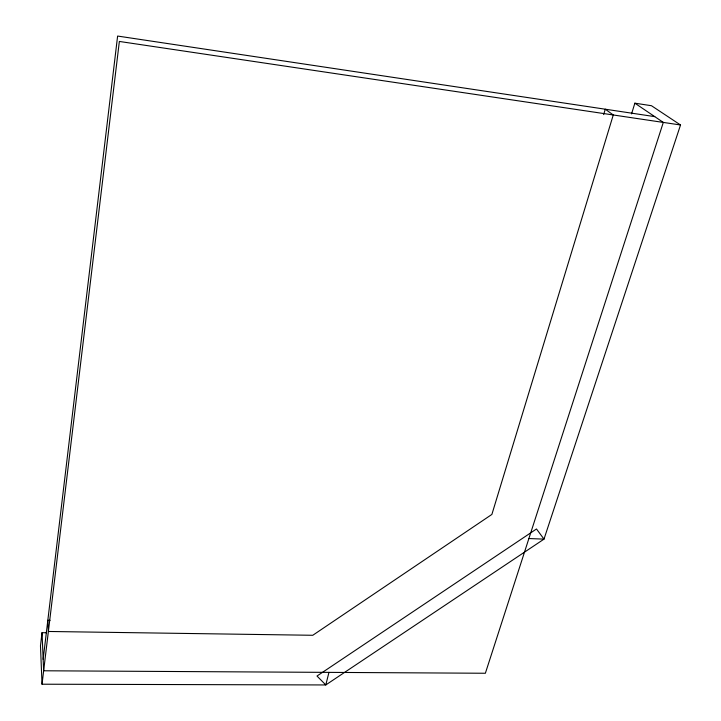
<?xml version="1.0" encoding="UTF-8"?>
<svg xmlns="http://www.w3.org/2000/svg" width="721" height="721" viewBox="0 0 721 721"><rect width="100%" height="100%" fill="white"/><g stroke="black" fill="none" stroke-linecap="round" stroke-linejoin="round"><path stroke-width="1.08" d="M46.514 632.75L42.025 632.687L40.475 645.836L42.034 684.211L325.793 684.95L543.995 539.128L680.525 124.985L651.469 105.717L634.868 103.184L631.542 113.918M43.161 659.364L117.613 36.05L654.758 116.631M42.034 684.211L119.353 41.448L680.525 124.985M328.956 672.378L325.793 684.95L316.997 676.028L536.487 528.98L543.995 539.128L528.89 538.533M603.648 114.603L605.27 109.204L613.274 114.972L491.884 514.424L312.77 635.282L48.379 631.47L47.82 620.303L50.073 620.339M634.868 103.184L663.311 122.417L485.368 673.252L43.648 670.782L42.025 632.687"/></g></svg>
